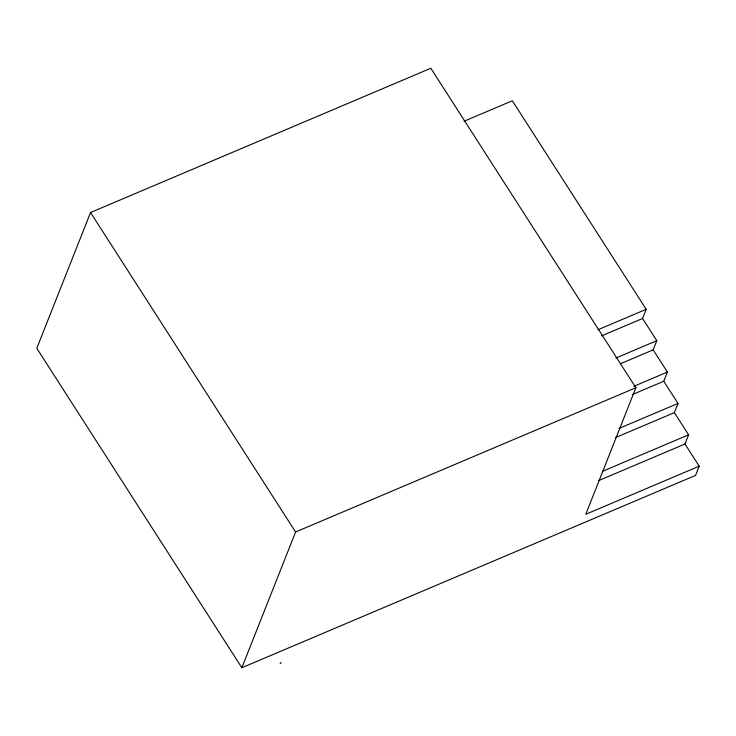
<?xml version="1.0" encoding="UTF-8"?>
<svg xmlns="http://www.w3.org/2000/svg" width="736" height="736" viewBox="0 0 736 736"><rect width="100%" height="100%" fill="white"/><g stroke="black" fill="none" stroke-linecap="round" stroke-linejoin="round"><path stroke-width="1.1" d="M699.2 466.192L585.773 514.289L635.886 387.725L430.827 68.255L90.546 212.52L36.8 348.275L241.85 667.745L695.557 475.392L699.2 466.192L684.958 444.01L688.602 434.82L674.36 412.629L678.003 403.438L663.762 381.257L667.396 372.066L653.154 349.876L656.797 340.685L642.556 318.504L646.199 309.313L512.339 100.768L464.03 121.256M241.85 667.745L295.596 531.99L635.886 387.725M280.149 663.522L281.253 662.575M597.89 329.792L646.199 309.313M601.597 335.864L642.556 318.504M615.839 358.055L656.797 340.685M620.604 363.685L653.154 349.876M633.788 386.317L667.396 372.066M632.252 394.616L663.762 381.257M619.188 428.38L678.003 403.438M615.544 437.57L674.36 412.629M602.48 471.334L688.602 434.82M598.837 480.525L684.958 444.01M90.546 212.52L295.596 531.99"/></g></svg>
